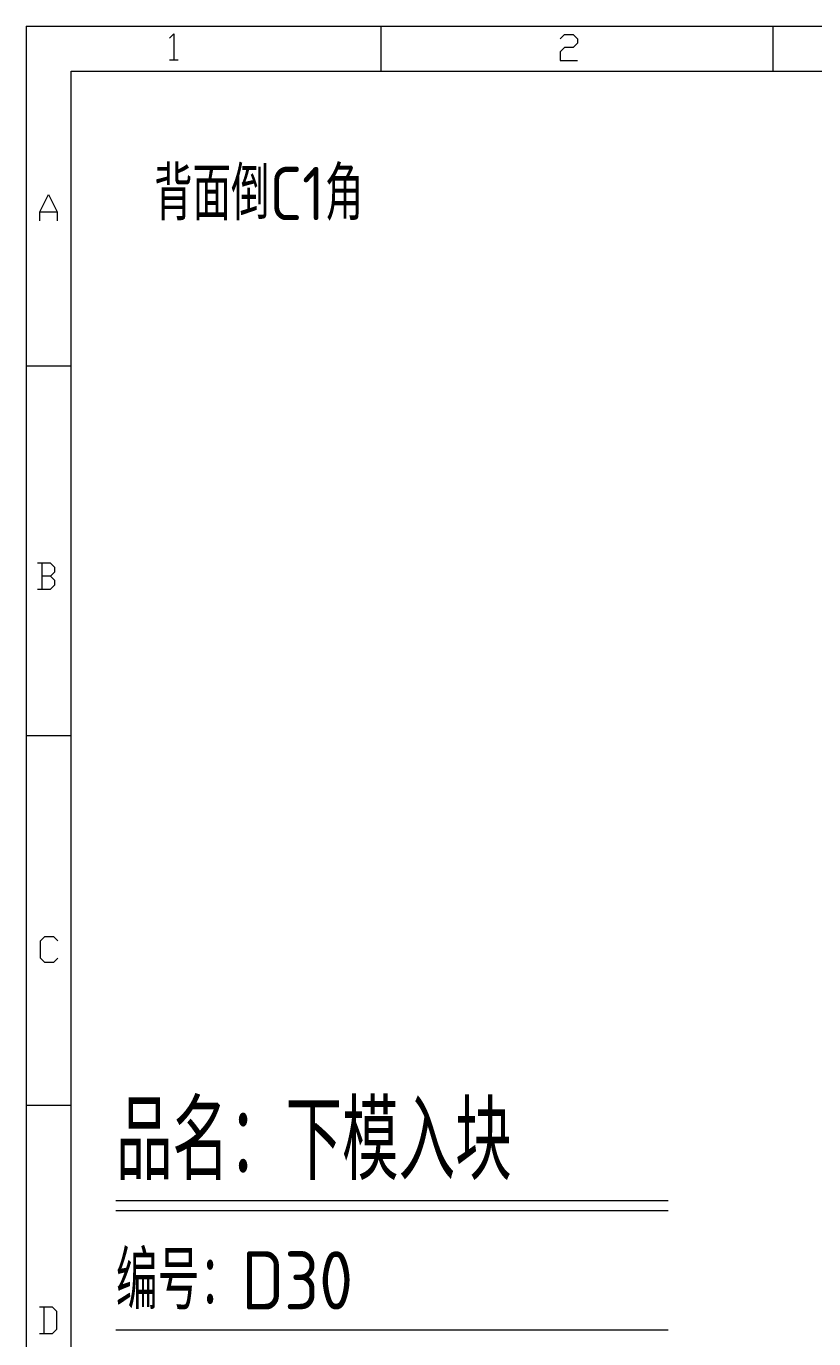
# Model space of a CAD drawing. Header units: millimetres. Extents: x 117382 to 126876, y -1151 to 1280.
# Drawn here: x 121008.3 to 121136.7, y 694.6 to 908.5 of the extents above; entities that cross this region are included whole.
import ezdxf
from ezdxf.enums import TextEntityAlignment as Align

# ---------------------------------------------------------------- set-up
doc = ezdxf.new("R2010")
doc.units = ezdxf.units.MM
doc.layers.add('DIM', color=4, linetype='Continuous')
doc.layers.add('TEXT', color=4, linetype='Continuous')
doc.styles.add('gbenor', font='gbenor.shx', dxfattribs={"bigfont": 'gbcbig.shx'})
doc.styles.add('GBENOR_', font='gbenor.shx', dxfattribs={"bigfont": 'gbcbig'})
doc.styles.add('TXT', font='txt.shx', dxfattribs={"width": 0.8, "bigfont": 'ctxt.shx'})

# ---------------------------------------------------------------- blocks, each defined once
blk = doc.blocks.new('U40')
at = {"color": 254, "lineweight": 18}
for p, q in [((0, 1783.5), (0, 0)), ((0, 1783.5), (2530.2, 1783.5)), ((37, 37), (37, 1746.5)), ((37, 1746.5), (2493.2, 1746.5)), ((0, 1502.7), (37, 1502.7)), ((0, 1197.2), (37, 1197.2)), ((0, 891.7), (37, 891.7))]:
    blk.add_line(p, q, dxfattribs=at)
at = {"color": 254, "linetype": 'Continuous', "lineweight": 18}
for p, q in [((293.1, 1783.5), (293.1, 1746.5)), ((617.1, 1783.5), (617.1, 1746.5))]:
    blk.add_line(p, q, dxfattribs=at)
at = {"color": 92, "lineweight": 18}
for points in [[(118.3, 1773.7), (121.9, 1777.3), (121.9, 1755.8)], [(441.4, 1773.1), (445, 1776.7), (452.2, 1776.7), (455.8, 1773.1), (455.8, 1769.5), (452.2, 1765.9), (445, 1765.9), (441.4, 1762.3), (441.4, 1755.1), (455.8, 1755.1)], [(118.3, 1755.8), (125.5, 1755.8)], [(11.1, 1622.8), (11.1, 1630), (18.3, 1644.4), (25.5, 1630), (25.5, 1622.8)], [(11.1, 1630), (25.5, 1630)], [(20, 1329), (23.6, 1332.6), (23.6, 1336.2), (20, 1339.8), (9.2, 1339.8)], [(12.8, 1339.8), (12.8, 1318.2)], [(9.2, 1318.2), (20, 1318.2), (23.6, 1321.8), (23.6, 1325.4), (20, 1329), (12.8, 1329)], [(26.1, 1013.2), (22.5, 1009.6), (15.3, 1009.6), (11.7, 1013.2), (11.7, 1027.6), (15.3, 1031.2), (22.5, 1031.2), (26.1, 1027.6)], [(11, 703.2), (21.8, 703.2), (25.4, 706.8), (25.4, 721.2), (21.8, 724.8), (11, 724.8)], [(14.6, 724.8), (14.6, 703.2)]]:
    blk.add_lwpolyline(points, dxfattribs=at)
at = {"lineweight": 18, "style": 'GBENOR_'}
blk.add_attdef('文档路径', (2126, 386.9), '', height=17.8, dxfattribs=at)
at = {"lineweight": 20, "style": 'TXT'}
for tag, height, p in [('18-**-**', 16.3, (1866.6, 256.2)), ('客户名称', 16.1, (1741.1, 134, 0)), ('料厚:', 16.1, (1741.3, 93.2, 0))]:
    blk.add_attdef(tag, text='', height=height, dxfattribs=at).set_placement(p, align=Align.MIDDLE)
for tag, p, height in [('88888', (1850.9, 207.5), 14.9), ('材质:', (1691.2, 168, 0), 16.1), ('核准', (1869.4, 127.5, 0), 16.1), ('设计', (1868.8, 88.3, 0), 16.1), ('绘图', (1868.2, 49.1, 0), 16.1)]:
    blk.add_attdef(tag, p, '', height=height, dxfattribs=at)
for tag, p, height, width in [('3', (2234.7, 206.9), 15.8, 0.7), ('4', (2234.7, 167.4), 15.8, 0.7), ('核准日期', (2041.1, 124.2, 0), 16.1, 0.68), ('设计日期', (2041.1, 84.5, 0), 16.1, 0.68), ('1', (2251.9, 85.9), 14.6, 0.7), ('绘图日期', (2040.9, 46.4, 0), 16.1, 0.68), ('2', (2235, 49.2), 14.6, 0.7)]:
    blk.add_attdef(tag, p, '', height=height, dxfattribs=dict(at, width=width))

msp = doc.modelspace()

# ---------------------------------------------------------------- linework, layer by layer
at = {"layer": 'DIM', "color": 4, "linetype": 'Continuous', "lineweight": 5}
for p, q in [((121022.886, 717.114), (121112.973, 717.114)), ((121022.886, 715.454), (121112.973, 715.454)), ((121022.886, 696.005), (121112.973, 696.005))]:
    msp.add_line(p, q, dxfattribs=at)

# ---------------------------------------------------------------- block references
at = {"lineweight": 5, "ltscale": 3, "xscale": 0.1972696920057416, "yscale": 0.1972696920057416, "zscale": 0.1972696920057416}
msp.add_blockref('U40', (121008.272, 556.708), dxfattribs=at)

# ---------------------------------------------------------------- texts
at = {"layer": 'DIM', "color": 3, "linetype": 'Continuous', "lineweight": 5, "style": 'gbenor'}
for s, height, p in [('品名：下模入块', 12.8078, (121022.886, 720.435)), ('编号：D30', 9.4873, (121022.886, 699.326))]:
    msp.add_text(s, height=height, dxfattribs=at).set_placement(p)
at = {"layer": 'TEXT', "color": 4, "lineweight": 5, "style": 'gbenor'}
msp.add_text('背面倒C1角', height=8.7044, dxfattribs=at).set_placement((121029.134, 876.909))

doc.saveas('drawing.dxf')
